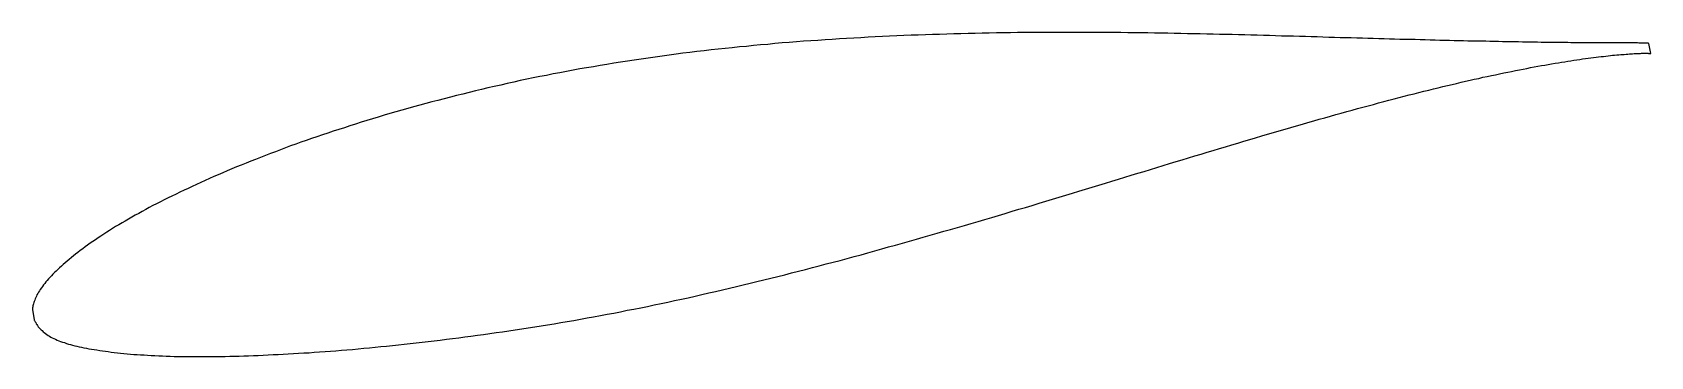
# Model space of a CAD drawing. Header units: metres. Extents: x -35 to 71, y -8 to 13.
import ezdxf

# ---------------------------------------------------------------- set-up
doc = ezdxf.new("R2010")
doc.units = ezdxf.units.M

msp = doc.modelspace()

# ---------------------------------------------------------------- linework, layer by layer
msp.add_lwpolyline([(71.34, 12.19), (71.34, 12.19), (71.34, 12.19), (71.33, 12.19), (71.31, 12.19), (71.29, 12.2), (71.27, 12.2), (71.24, 12.2), (71.21, 12.2), (71.17, 12.2), (71.13, 12.2), (71.09, 12.2), (71.04, 12.21), (70.99, 12.21), (70.93, 12.21), (70.87, 12.21), (70.81, 12.21), (70.74, 12.21), (70.67, 12.21), (70.59, 12.22), (70.51, 12.22), (70.42, 12.22), (70.33, 12.22), (70.24, 12.22), (70.14, 12.22), (70.04, 12.22), (69.94, 12.22), (69.83, 12.22), (69.71, 12.22), (69.59, 12.23), (69.47, 12.23), (69.35, 12.23), (69.22, 12.23), (69.08, 12.23), (68.94, 12.23), (68.8, 12.23), (68.66, 12.23), (68.51, 12.23), (68.35, 12.23), (68.2, 12.23), (68.03, 12.23), (67.87, 12.23), (67.7, 12.23), (67.53, 12.24), (67.35, 12.24), (67.17, 12.24), (66.98, 12.24), (66.79, 12.24), (66.6, 12.24), (66.4, 12.24), (66.2, 12.24), (66, 12.25), (65.79, 12.25), (65.58, 12.25), (65.36, 12.25), (65.15, 12.25), (64.92, 12.26), (64.7, 12.26), (64.47, 12.26), (64.23, 12.26), (63.99, 12.27), (63.75, 12.27), (63.51, 12.27), (63.26, 12.28), (63.01, 12.28), (62.75, 12.29), (62.49, 12.29), (62.23, 12.29), (61.96, 12.3), (61.69, 12.3), (61.42, 12.31), (61.14, 12.31), (60.86, 12.32), (60.58, 12.33), (60.29, 12.33), (60, 12.34), (59.71, 12.34), (59.41, 12.35), (59.11, 12.36), (58.81, 12.36), (58.5, 12.37), (58.19, 12.38), (57.88, 12.39), (57.56, 12.39), (57.24, 12.4), (56.92, 12.41), (56.59, 12.42), (56.26, 12.43), (55.93, 12.44), (55.6, 12.44), (55.26, 12.45), (54.92, 12.46), (54.57, 12.47), (54.23, 12.48), (53.88, 12.49), (53.53, 12.5), (53.17, 12.51), (52.81, 12.52), (52.45, 12.53), (52.09, 12.54), (51.72, 12.55), (51.35, 12.56), (50.98, 12.57), (50.6, 12.58), (50.23, 12.59), (49.85, 12.61), (49.47, 12.62), (49.08, 12.63), (48.69, 12.64), (48.3, 12.65), (47.91, 12.66), (47.52, 12.67), (47.12, 12.68), (46.72, 12.69), (46.32, 12.71), (45.92, 12.72), (45.51, 12.73), (45.1, 12.74), (44.69, 12.75), (44.28, 12.76), (43.86, 12.77), (43.45, 12.78), (43.03, 12.79), (42.61, 12.8), (42.19, 12.81), (41.76, 12.82), (41.33, 12.82), (40.91, 12.83), (40.48, 12.84), (40.04, 12.85), (39.61, 12.86), (39.18, 12.86), (38.74, 12.87), (38.3, 12.88), (37.86, 12.88), (37.42, 12.89), (36.98, 12.89), (36.53, 12.9), (36.08, 12.9), (35.64, 12.91), (35.19, 12.91), (34.74, 12.91), (34.29, 12.91), (33.83, 12.92), (33.38, 12.92), (32.92, 12.92), (32.47, 12.92), (32.01, 12.92), (31.55, 12.91), (31.09, 12.91), (30.63, 12.91), (30.17, 12.9), (29.71, 12.9), (29.24, 12.89), (28.78, 12.89), (28.32, 12.88), (27.85, 12.87), (27.38, 12.86), (26.92, 12.85), (26.45, 12.84), (25.98, 12.83), (25.51, 12.82), (25.04, 12.81), (24.57, 12.79), (24.1, 12.78), (23.63, 12.76), (23.16, 12.74), (22.69, 12.73), (22.22, 12.71), (21.74, 12.69), (21.27, 12.67), (20.8, 12.64), (20.33, 12.62), (19.85, 12.6), (19.38, 12.57), (18.91, 12.54), (18.43, 12.52), (17.96, 12.49), (17.49, 12.46), (17.02, 12.43), (16.54, 12.39), (16.07, 12.36), (15.6, 12.33), (15.13, 12.29), (14.66, 12.25), (14.18, 12.22), (13.71, 12.18), (13.24, 12.13), (12.77, 12.09), (12.3, 12.05), (11.84, 12), (11.37, 11.96), (10.9, 11.91), (10.43, 11.86), (9.97, 11.81), (9.5, 11.76), (9.04, 11.71), (8.57, 11.65), (8.11, 11.6), (7.65, 11.54), (7.19, 11.48), (6.73, 11.42), (6.27, 11.36), (5.81, 11.29), (5.35, 11.23), (4.9, 11.16), (4.44, 11.1), (3.99, 11.03), (3.53, 10.96), (3.08, 10.89), (2.63, 10.81), (2.18, 10.74), (1.74, 10.66), (1.29, 10.59), (0.85, 10.51), (0.4, 10.43), (-0.04, 10.35), (-0.48, 10.26), (-0.92, 10.18), (-1.35, 10.09), (-1.79, 10.01), (-2.22, 9.92), (-2.65, 9.83), (-3.08, 9.74), (-3.51, 9.64), (-3.94, 9.55), (-4.36, 9.45), (-4.79, 9.36), (-5.21, 9.26), (-5.63, 9.16), (-6.04, 9.06), (-6.46, 8.96), (-6.87, 8.86), (-7.28, 8.76), (-7.69, 8.65), (-8.1, 8.55), (-8.51, 8.44), (-8.91, 8.34), (-9.31, 8.23), (-9.71, 8.12), (-10.11, 8.01), (-10.5, 7.9), (-10.89, 7.79), (-11.28, 7.68), (-11.67, 7.57), (-12.06, 7.46), (-12.44, 7.34), (-12.82, 7.23), (-13.2, 7.11), (-13.57, 7), (-13.95, 6.88), (-14.32, 6.76), (-14.68, 6.64), (-15.05, 6.53), (-15.41, 6.41), (-15.77, 6.29), (-16.13, 6.17), (-16.49, 6.05), (-16.84, 5.93), (-17.19, 5.8), (-17.54, 5.68), (-17.88, 5.56), (-18.22, 5.44), (-18.56, 5.31), (-18.9, 5.19), (-19.23, 5.06), (-19.56, 4.94), (-19.89, 4.81), (-20.21, 4.69), (-20.53, 4.56), (-20.85, 4.44), (-21.16, 4.31), (-21.48, 4.18), (-21.79, 4.06), (-22.09, 3.93), (-22.4, 3.8), (-22.7, 3.67), (-22.99, 3.55), (-23.29, 3.42), (-23.58, 3.29), (-23.86, 3.16), (-24.15, 3.04), (-24.43, 2.91), (-24.71, 2.78), (-24.98, 2.65), (-25.25, 2.53), (-25.52, 2.4), (-25.78, 2.27), (-26.05, 2.14), (-26.3, 2.02), (-26.56, 1.89), (-26.81, 1.76), (-27.06, 1.63), (-27.3, 1.51), (-27.54, 1.38), (-27.78, 1.25), (-28.01, 1.13), (-28.24, 1), (-28.47, 0.88), (-28.69, 0.75), (-28.91, 0.63), (-29.13, 0.5), (-29.34, 0.38), (-29.55, 0.25), (-29.76, 0.13), (-29.96, 0), (-30.16, -0.12), (-30.35, -0.24), (-30.54, -0.37), (-30.73, -0.49), (-30.91, -0.61), (-31.09, -0.73), (-31.27, -0.85), (-31.44, -0.97), (-31.61, -1.09), (-31.77, -1.21), (-31.93, -1.33), (-32.09, -1.45), (-32.25, -1.57), (-32.4, -1.68), (-32.54, -1.8), (-32.68, -1.91), (-32.82, -2.03), (-32.96, -2.14), (-33.09, -2.25), (-33.22, -2.36), (-33.34, -2.47), (-33.46, -2.58), (-33.57, -2.69), (-33.69, -2.8), (-33.79, -2.9), (-33.9, -3.01), (-34, -3.11), (-34.09, -3.21), (-34.19, -3.31), (-34.28, -3.41), (-34.36, -3.51), (-34.44, -3.61), (-34.52, -3.71), (-34.59, -3.81), (-34.66, -3.9), (-34.73, -4), (-34.79, -4.09), (-34.84, -4.18), (-34.9, -4.27), (-34.95, -4.36), (-34.99, -4.45), (-35.03, -4.54), (-35.07, -4.63), (-35.1, -4.71), (-35.13, -4.79), (-35.16, -4.87), (-35.18, -4.95), (-35.2, -5.02), (-35.22, -5.09), (-35.23, -5.15), (-35.24, -5.21), (-35.25, -5.26), (-35.25, -5.3), (-35.25, -5.32), (-35.14, -6), (-35.14, -6.01), (-35.13, -6.02), (-35.11, -6.05), (-35.09, -6.09), (-35.07, -6.14), (-35.03, -6.19), (-35, -6.26), (-34.95, -6.32), (-34.91, -6.39), (-34.86, -6.46), (-34.8, -6.53), (-34.74, -6.59), (-34.68, -6.66), (-34.61, -6.72), (-34.54, -6.79), (-34.47, -6.85), (-34.39, -6.91), (-34.3, -6.97), (-34.22, -7.03), (-34.13, -7.08), (-34.03, -7.14), (-33.94, -7.19), (-33.83, -7.24), (-33.73, -7.29), (-33.62, -7.34), (-33.5, -7.38), (-33.39, -7.43), (-33.27, -7.47), (-33.14, -7.51), (-33.01, -7.56), (-32.88, -7.6), (-32.74, -7.63), (-32.6, -7.67), (-32.46, -7.71), (-32.31, -7.74), (-32.16, -7.78), (-32.01, -7.81), (-31.85, -7.84), (-31.68, -7.87), (-31.52, -7.91), (-31.35, -7.94), (-31.17, -7.97), (-31, -7.99), (-30.81, -8.02), (-30.63, -8.05), (-30.44, -8.08), (-30.25, -8.1), (-30.05, -8.13), (-29.85, -8.15), (-29.64, -8.17), (-29.44, -8.2), (-29.23, -8.22), (-29.01, -8.24), (-28.79, -8.26), (-28.57, -8.28), (-28.35, -8.29), (-28.12, -8.31), (-27.88, -8.32), (-27.65, -8.34), (-27.41, -8.35), (-27.17, -8.36), (-26.92, -8.37), (-26.67, -8.38), (-26.42, -8.39), (-26.16, -8.4), (-25.9, -8.41), (-25.64, -8.41), (-25.37, -8.42), (-25.1, -8.42), (-24.83, -8.42), (-24.55, -8.43), (-24.27, -8.43), (-23.99, -8.43), (-23.71, -8.43), (-23.42, -8.42), (-23.12, -8.42), (-22.83, -8.42), (-22.53, -8.41), (-22.23, -8.4), (-21.93, -8.4), (-21.62, -8.39), (-21.31, -8.38), (-20.99, -8.37), (-20.68, -8.36), (-20.36, -8.35), (-20.04, -8.33), (-19.71, -8.32), (-19.38, -8.3), (-19.05, -8.29), (-18.72, -8.27), (-18.38, -8.25), (-18.04, -8.23), (-17.7, -8.21), (-17.36, -8.19), (-17.01, -8.17), (-16.66, -8.14), (-16.31, -8.12), (-15.95, -8.09), (-15.6, -8.07), (-15.24, -8.04), (-14.87, -8.01), (-14.51, -7.98), (-14.14, -7.95), (-13.77, -7.91), (-13.4, -7.88), (-13.02, -7.85), (-12.65, -7.81), (-12.27, -7.77), (-11.89, -7.73), (-11.5, -7.7), (-11.12, -7.66), (-10.73, -7.61), (-10.34, -7.57), (-9.95, -7.53), (-9.55, -7.48), (-9.15, -7.43), (-8.76, -7.39), (-8.36, -7.34), (-7.95, -7.29), (-7.55, -7.24), (-7.14, -7.19), (-6.74, -7.13), (-6.33, -7.08), (-5.91, -7.02), (-5.5, -6.97), (-5.08, -6.91), (-4.67, -6.85), (-4.25, -6.79), (-3.83, -6.73), (-3.41, -6.66), (-2.98, -6.6), (-2.56, -6.53), (-2.13, -6.47), (-1.71, -6.4), (-1.28, -6.33), (-0.85, -6.26), (-0.41, -6.19), (0.02, -6.11), (0.45, -6.04), (0.89, -5.96), (1.33, -5.88), (1.76, -5.8), (2.2, -5.72), (2.64, -5.64), (3.08, -5.56), (3.53, -5.47), (3.97, -5.38), (4.41, -5.3), (4.86, -5.21), (5.3, -5.12), (5.75, -5.02), (6.2, -4.93), (6.65, -4.84), (7.1, -4.74), (7.55, -4.64), (8, -4.55), (8.45, -4.45), (8.9, -4.34), (9.35, -4.24), (9.8, -4.14), (10.26, -4.03), (10.71, -3.93), (11.17, -3.82), (11.62, -3.71), (12.08, -3.6), (12.53, -3.49), (12.99, -3.38), (13.44, -3.27), (13.9, -3.15), (14.36, -3.04), (14.81, -2.92), (15.27, -2.81), (15.73, -2.69), (16.19, -2.57), (16.64, -2.45), (17.1, -2.33), (17.56, -2.21), (18.01, -2.09), (18.47, -1.96), (18.93, -1.84), (19.39, -1.72), (19.84, -1.59), (20.3, -1.47), (20.76, -1.34), (21.21, -1.21), (21.67, -1.09), (22.12, -0.96), (22.58, -0.83), (23.04, -0.7), (23.49, -0.57), (23.94, -0.44), (24.4, -0.31), (24.85, -0.18), (25.3, -0.05), (25.76, 0.08), (26.21, 0.21), (26.66, 0.34), (27.11, 0.47), (27.56, 0.61), (28.01, 0.74), (28.46, 0.87), (28.9, 1), (29.35, 1.14), (29.79, 1.27), (30.24, 1.4), (30.68, 1.53), (31.13, 1.67), (31.57, 1.8), (32.01, 1.93), (32.45, 2.07), (32.89, 2.2), (33.33, 2.33), (33.76, 2.46), (34.2, 2.6), (34.63, 2.73), (35.07, 2.86), (35.5, 2.99), (35.93, 3.12), (36.36, 3.25), (36.79, 3.38), (37.21, 3.51), (37.64, 3.64), (38.06, 3.77), (38.48, 3.9), (38.9, 4.03), (39.32, 4.15), (39.74, 4.28), (40.16, 4.41), (40.57, 4.53), (40.99, 4.66), (41.4, 4.78), (41.81, 4.91), (42.21, 5.03), (42.62, 5.15), (43.03, 5.27), (43.43, 5.39), (43.83, 5.51), (44.23, 5.63), (44.63, 5.75), (45.02, 5.87), (45.41, 5.98), (45.81, 6.1), (46.19, 6.21), (46.58, 6.33), (46.97, 6.44), (47.35, 6.55), (47.73, 6.66), (48.11, 6.77), (48.49, 6.88), (48.86, 6.99), (49.24, 7.09), (49.61, 7.2), (49.97, 7.3), (50.34, 7.41), (50.7, 7.51), (51.06, 7.61), (51.42, 7.71), (51.78, 7.8), (52.13, 7.9), (52.48, 8), (52.83, 8.09), (53.18, 8.18), (53.52, 8.27), (53.86, 8.37), (54.2, 8.45), (54.54, 8.54), (54.87, 8.63), (55.2, 8.71), (55.53, 8.8), (55.86, 8.88), (56.18, 8.96), (56.5, 9.04), (56.82, 9.12), (57.13, 9.2), (57.44, 9.27), (57.75, 9.35), (58.06, 9.42), (58.36, 9.49), (58.66, 9.56), (58.96, 9.63), (59.25, 9.7), (59.55, 9.77), (59.83, 9.83), (60.12, 9.89), (60.4, 9.96), (60.68, 10.02), (60.96, 10.08), (61.23, 10.13), (61.5, 10.19), (61.77, 10.25), (62.03, 10.3), (62.29, 10.35), (62.55, 10.41), (62.8, 10.46), (63.05, 10.5), (63.3, 10.55), (63.54, 10.6), (63.78, 10.64), (64.02, 10.69), (64.25, 10.73), (64.48, 10.77), (64.71, 10.81), (64.93, 10.85), (65.15, 10.89), (65.37, 10.92), (65.58, 10.96), (65.79, 10.99), (66, 11.02), (66.2, 11.05), (66.4, 11.08), (66.59, 11.11), (66.79, 11.14), (66.97, 11.17), (67.16, 11.19), (67.34, 11.22), (67.52, 11.24), (67.69, 11.26), (67.86, 11.28), (68.02, 11.3), (68.19, 11.32), (68.35, 11.34), (68.5, 11.36), (68.65, 11.38), (68.8, 11.39), (68.94, 11.41), (69.08, 11.42), (69.22, 11.43), (69.35, 11.44), (69.48, 11.46), (69.6, 11.47), (69.72, 11.47), (69.84, 11.48), (69.95, 11.49), (70.06, 11.5), (70.16, 11.51), (70.26, 11.51), (70.36, 11.52), (70.45, 11.52), (70.54, 11.52), (70.62, 11.53), (70.7, 11.53), (70.78, 11.53), (70.85, 11.54), (70.92, 11.54), (70.99, 11.54), (71.05, 11.54), (71.1, 11.54), (71.15, 11.54), (71.2, 11.54), (71.25, 11.54), (71.29, 11.54), (71.32, 11.53), (71.35, 11.53), (71.38, 11.53), (71.4, 11.53), (71.42, 11.53), (71.44, 11.53), (71.45, 11.53), (71.45, 11.52), (71.46, 11.52), (71.34, 12.19)], close=True)

doc.saveas('drawing.dxf')
